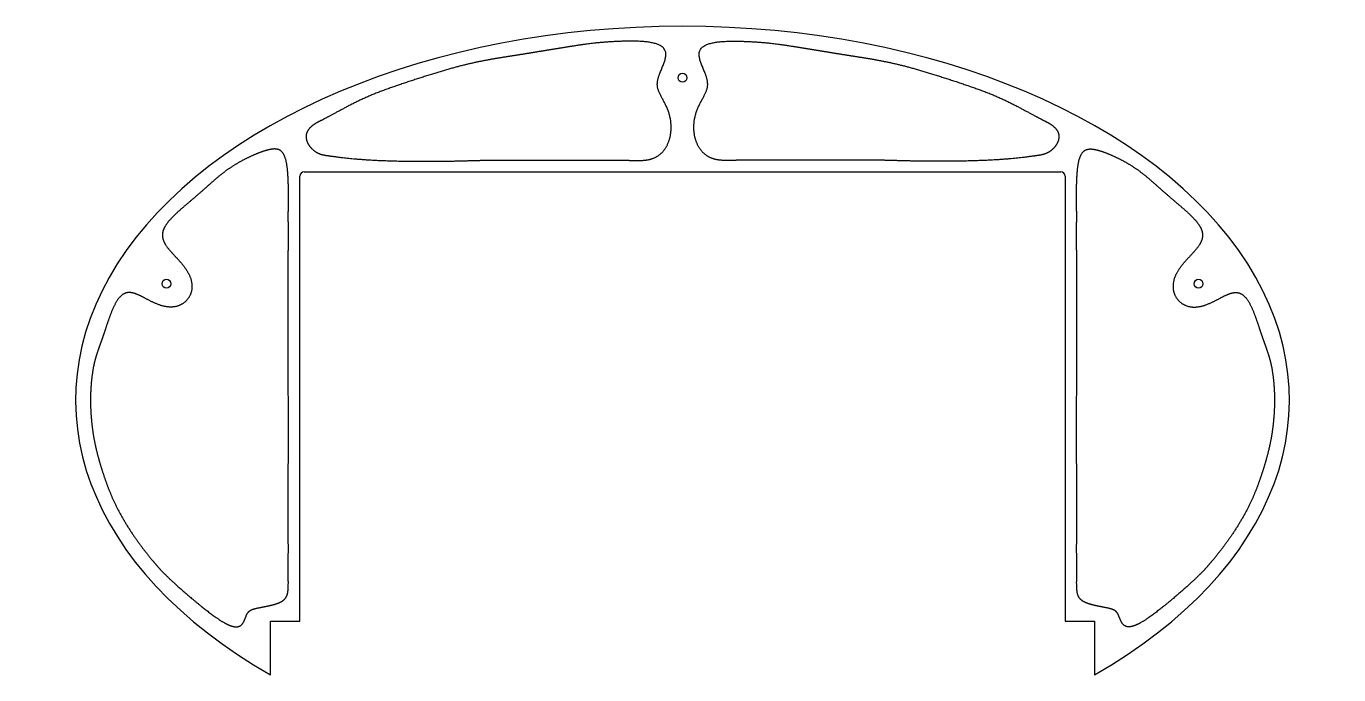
# Model space of a CAD drawing. Header units: inches. Extents: x -18.3 to 18.3, y -7.7 to 10.4.
import ezdxf

# ---------------------------------------------------------------- set-up
doc = ezdxf.new("R2010")
doc.units = ezdxf.units.IN
doc.layers.get('0').update_dxf_attribs({"linetype": 'CONTINUOUS'})

msp = doc.modelspace()

# ---------------------------------------------------------------- linework, layer by layer
for p, q in [((-10.682, -6.163), (-10.682, 6.249)), ((-10.557, 6.374), (10.557, 6.374)), ((10.682, 6.249), (10.682, -6.163)), ((-11.5, -7.663), (-11.5, -6.163)), ((-11.5, -6.163), (-10.682, -6.163)), ((10.682, -6.163), (11.5, -6.163)), ((11.5, -6.163), (11.5, -7.663))]:
    msp.add_line(p, q)
for centre in [(0, 9), (-14.4, 3.25), (14.4, 3.25)]:
    msp.add_circle(centre, 0.125)
for centre, start, end in [((-10.557, 6.249), 90, 180), ((10.557, 6.249), 0, 90)]:
    msp.add_arc(centre, 0.125, start, end)
msp.add_ellipse((0, 0), major_axis=(-16.938, 0), ratio=0.616218, start_param=2.317113, end_param=7.107665)
for points in [[(-10.069, 6.859), (-10.097, 6.867), (-10.155, 6.886), (-10.249, 6.93), (-10.391, 7.038), (-10.534, 7.266), (-10.513, 7.518), (-10.316, 7.688), (-10.165, 7.766), (-10.084, 7.808), (-9.908, 7.897), (-9.654, 8.034), (-9.35, 8.2), (-9.022, 8.367), (-8.667, 8.525), (-8.291, 8.67), (-7.895, 8.807), (-7.482, 8.943), (-7.057, 9.08), (-6.63, 9.213), (-6.217, 9.327), (-5.825, 9.42), (-5.461, 9.493), (-5.125, 9.55), (-4.812, 9.599), (-4.514, 9.645), (-4.218, 9.693), (-3.91, 9.744), (-3.592, 9.796), (-3.27, 9.848), (-3.008, 9.889), (-2.818, 9.919), (-2.596, 9.951), (-2.228, 9.991), (-1.672, 10.027), (-0.962, 10.034), (-0.457, 9.908), (-0.411, 9.601), (-0.601, 9.211), (-0.765, 8.839), (-0.659, 8.562), (-0.462, 8.269), (-0.323, 7.914), (-0.29, 7.527), (-0.374, 7.164), (-0.551, 6.89), (-0.787, 6.736), (-1.061, 6.684), (-1.353, 6.689), (-1.649, 6.702), (-1.932, 6.702), (-2.193, 6.701), (-2.474, 6.7), (-2.808, 6.7), (-3.218, 6.7), (-3.658, 6.7), (-4.032, 6.699), (-4.347, 6.699), (-4.635, 6.699), (-4.934, 6.7), (-5.257, 6.701), (-5.54, 6.698), (-5.804, 6.691), (-6.108, 6.682), (-6.52, 6.672), (-7.079, 6.666), (-7.779, 6.669), (-8.496, 6.689), (-9.082, 6.728), (-9.505, 6.772), (-9.773, 6.809), (-9.907, 6.828), (-9.987, 6.839), (-10.041, 6.851), (-10.069, 6.859)], [(10.069, 6.859), (10.097, 6.867), (10.155, 6.886), (10.249, 6.93), (10.391, 7.038), (10.534, 7.266), (10.513, 7.518), (10.316, 7.688), (10.165, 7.766), (10.084, 7.808), (9.908, 7.897), (9.654, 8.034), (9.35, 8.2), (9.022, 8.367), (8.667, 8.525), (8.291, 8.67), (7.895, 8.807), (7.482, 8.943), (7.057, 9.08), (6.63, 9.213), (6.217, 9.327), (5.825, 9.42), (5.461, 9.493), (5.125, 9.55), (4.812, 9.599), (4.514, 9.645), (4.218, 9.693), (3.91, 9.744), (3.592, 9.796), (3.27, 9.848), (3.008, 9.889), (2.818, 9.919), (2.596, 9.951), (2.228, 9.991), (1.672, 10.027), (0.962, 10.034), (0.457, 9.908), (0.411, 9.601), (0.601, 9.211), (0.765, 8.839), (0.659, 8.562), (0.462, 8.269), (0.323, 7.914), (0.29, 7.527), (0.374, 7.164), (0.551, 6.89), (0.787, 6.736), (1.061, 6.684), (1.353, 6.689), (1.649, 6.702), (1.932, 6.702), (2.193, 6.701), (2.474, 6.7), (2.808, 6.7), (3.218, 6.7), (3.658, 6.7), (4.032, 6.699), (4.347, 6.699), (4.635, 6.699), (4.934, 6.7), (5.257, 6.701), (5.54, 6.698), (5.804, 6.691), (6.108, 6.682), (6.52, 6.672), (7.079, 6.666), (7.779, 6.669), (8.496, 6.689), (9.082, 6.728), (9.505, 6.772), (9.773, 6.809), (9.907, 6.828), (9.987, 6.839), (10.041, 6.851), (10.069, 6.859)], [(-12.681, -6.265), (-12.751, -6.233), (-12.901, -6.15), (-13.146, -5.979), (-13.461, -5.733), (-13.797, -5.448), (-14.055, -5.223), (-14.249, -5.047), (-14.404, -4.9), (-14.552, -4.749), (-14.711, -4.571), (-14.889, -4.358), (-15.081, -4.112), (-15.278, -3.842), (-15.467, -3.56), (-15.637, -3.278), (-15.785, -3.003), (-15.91, -2.738), (-16.016, -2.481), (-16.108, -2.231), (-16.192, -1.981), (-16.27, -1.726), (-16.343, -1.46), (-16.407, -1.179), (-16.461, -0.879), (-16.499, -0.562), (-16.52, -0.234), (-16.524, 0.096), (-16.51, 0.412), (-16.48, 0.701), (-16.438, 0.954), (-16.385, 1.171), (-16.323, 1.362), (-16.255, 1.55), (-16.179, 1.761), (-16.096, 2.01), (-16.003, 2.293), (-15.896, 2.579), (-15.768, 2.824), (-15.617, 2.984), (-15.437, 3.032), (-15.227, 2.972), (-14.986, 2.84), (-14.721, 2.695), (-14.441, 2.593), (-14.166, 2.582), (-13.922, 2.678), (-13.745, 2.865), (-13.664, 3.112), (-13.694, 3.38), (-13.828, 3.642), (-14.029, 3.885), (-14.248, 4.108), (-14.43, 4.314), (-14.53, 4.515), (-14.523, 4.717), (-14.411, 4.923), (-14.22, 5.134), (-13.982, 5.346), (-13.732, 5.557), (-13.492, 5.763), (-13.27, 5.96), (-13.061, 6.147), (-12.855, 6.32), (-12.641, 6.479), (-12.412, 6.623), (-12.171, 6.751), (-11.926, 6.863), (-11.692, 6.954), (-11.481, 7.014), (-11.306, 7.025), (-11.172, 6.96), (-11.08, 6.797), (-11.026, 6.535), (-11.001, 6.204), (-10.995, 5.848), (-10.998, 5.513), (-11.001, 5.226), (-11, 4.989), (-10.999, 4.744), (-10.999, 4.497), (-11, 4.268), (-11, 4.08), (-11, 3.89), (-11, 3.665), (-11, 3.411), (-11, 3.137), (-11, 2.846), (-11, 2.509), (-11, 2.14), (-11, 1.77), (-11, 1.432), (-11, 1.146), (-11, 0.905), (-11, 0.646), (-11, 0.335), (-11, -0.036), (-10.999, -0.46), (-10.999, -0.915), (-10.999, -1.376), (-11, -1.816), (-11.001, -2.217), (-11.003, -2.577), (-11.005, -2.91), (-11.005, -3.235), (-11.003, -3.563), (-11, -3.896), (-10.999, -4.211), (-11.001, -4.461), (-11.004, -4.675), (-11.002, -4.886), (-10.998, -5.126), (-11.001, -5.348), (-11.042, -5.51), (-11.159, -5.622), (-11.368, -5.702), (-11.635, -5.76), (-11.89, -5.803), (-12.077, -5.849), (-12.168, -5.952), (-12.222, -6.189), (-12.326, -6.341), (-12.481, -6.342), (-12.611, -6.297), (-12.681, -6.265)], [(12.681, -6.265), (12.751, -6.233), (12.901, -6.15), (13.146, -5.979), (13.461, -5.733), (13.797, -5.448), (14.055, -5.223), (14.249, -5.047), (14.404, -4.9), (14.552, -4.749), (14.711, -4.571), (14.889, -4.358), (15.081, -4.112), (15.278, -3.842), (15.467, -3.56), (15.637, -3.278), (15.785, -3.003), (15.91, -2.738), (16.016, -2.481), (16.108, -2.231), (16.192, -1.981), (16.27, -1.726), (16.343, -1.46), (16.407, -1.179), (16.461, -0.879), (16.499, -0.562), (16.52, -0.234), (16.524, 0.096), (16.51, 0.412), (16.48, 0.701), (16.438, 0.954), (16.385, 1.171), (16.323, 1.362), (16.255, 1.55), (16.179, 1.761), (16.096, 2.01), (16.003, 2.293), (15.896, 2.579), (15.768, 2.824), (15.617, 2.984), (15.437, 3.032), (15.227, 2.972), (14.986, 2.84), (14.721, 2.695), (14.441, 2.593), (14.166, 2.582), (13.922, 2.678), (13.745, 2.865), (13.664, 3.112), (13.694, 3.38), (13.828, 3.642), (14.029, 3.885), (14.248, 4.108), (14.43, 4.314), (14.53, 4.515), (14.523, 4.717), (14.411, 4.923), (14.22, 5.134), (13.982, 5.346), (13.732, 5.557), (13.492, 5.763), (13.27, 5.96), (13.061, 6.147), (12.855, 6.32), (12.641, 6.479), (12.412, 6.623), (12.171, 6.751), (11.926, 6.863), (11.692, 6.954), (11.481, 7.014), (11.306, 7.025), (11.172, 6.96), (11.08, 6.797), (11.026, 6.535), (11.001, 6.204), (10.995, 5.848), (10.998, 5.513), (11.001, 5.226), (11, 4.989), (10.999, 4.744), (10.999, 4.497), (11, 4.268), (11, 4.08), (11, 3.89), (11, 3.665), (11, 3.411), (11, 3.137), (11, 2.846), (11, 2.509), (11, 2.14), (11, 1.77), (11, 1.432), (11, 1.146), (11, 0.905), (11, 0.646), (11, 0.335), (11, -0.036), (10.999, -0.46), (10.999, -0.915), (10.999, -1.376), (11, -1.816), (11.001, -2.217), (11.003, -2.577), (11.005, -2.91), (11.005, -3.235), (11.003, -3.563), (11, -3.896), (10.999, -4.211), (11.001, -4.461), (11.004, -4.675), (11.002, -4.886), (10.998, -5.126), (11.001, -5.348), (11.042, -5.51), (11.159, -5.622), (11.368, -5.702), (11.635, -5.76), (11.89, -5.803), (12.077, -5.849), (12.168, -5.952), (12.222, -6.189), (12.326, -6.341), (12.481, -6.342), (12.611, -6.297), (12.681, -6.265)]]:
    msp.add_open_spline(points, degree=5)

doc.saveas('drawing.dxf')
